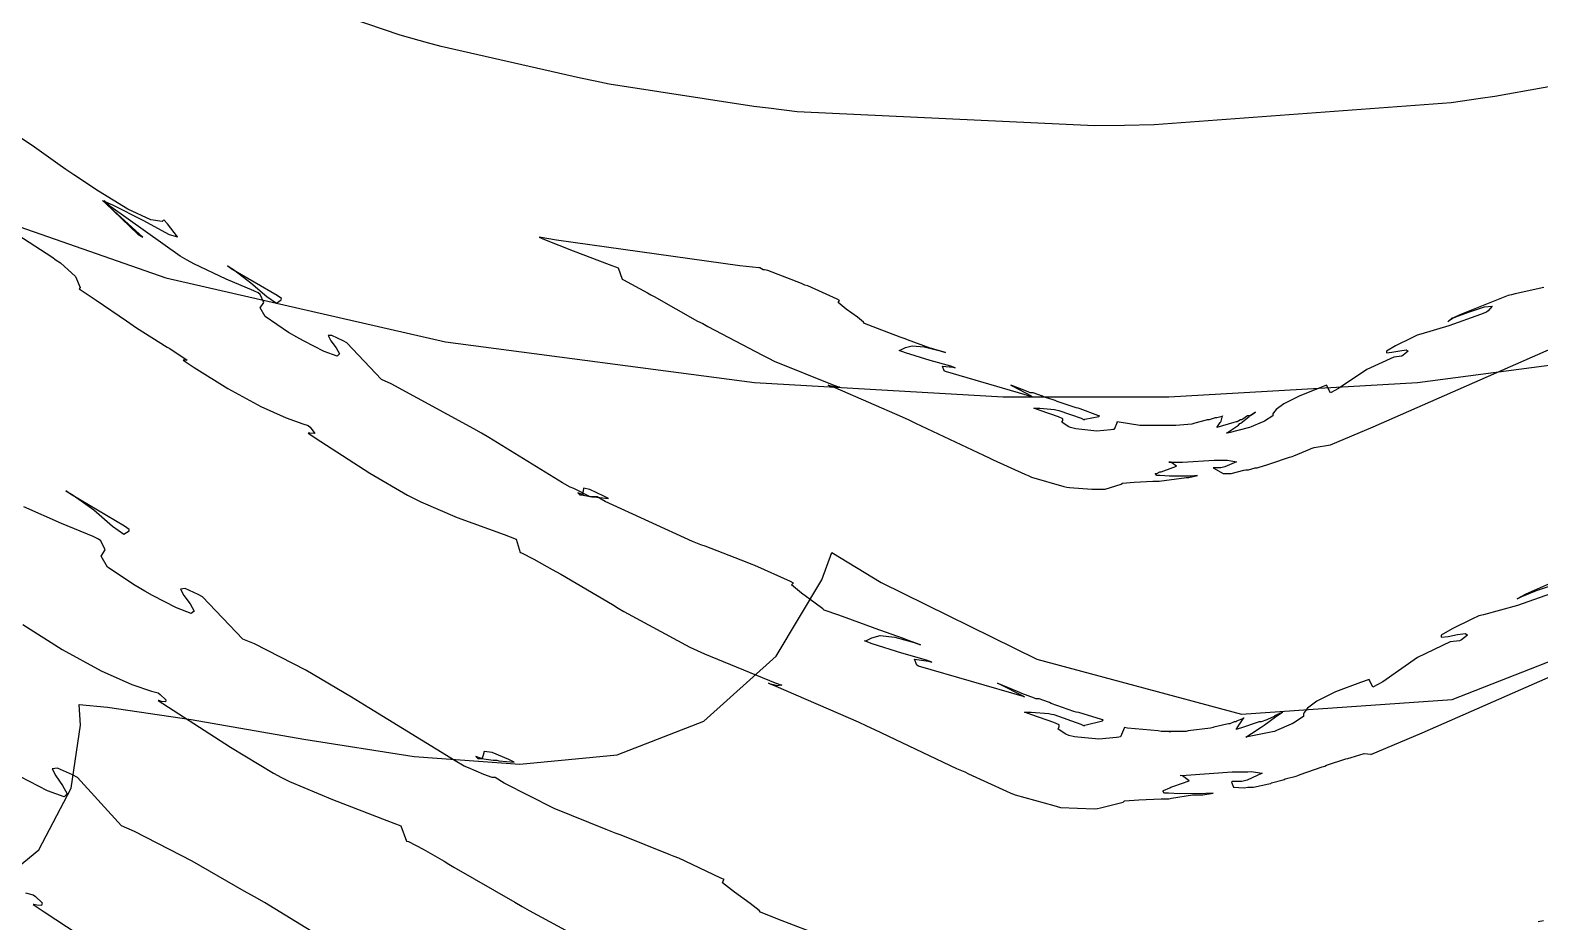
# Model space of a CAD drawing. Extents: x 85 to 270, y 27 to 328.
# Drawn here: x 156.83 to 184.49, y 103.26 to 119.61 of the extents above; entities that cross this region are included whole.
import ezdxf

# ---------------------------------------------------------------- set-up
doc = ezdxf.new("R2010")
doc.units = 0
doc.header["$MEASUREMENT"] = 0

msp = doc.modelspace()

# ---------------------------------------------------------------- linework, layer by layer
at = {"color": 7}
for points in [[(154.85, 116.629), (159.315, 115.07), (164.439, 113.892), (170.1, 113.149), (174.657, 112.889), (176.177, 112.889), (177.695, 112.889), (182.252, 113.149), (187.913, 113.892), (193.037, 115.07), (197.502, 116.629), (201.185, 118.518), (203.968, 120.688)], [(189.406, 119.654), (186.848, 118.984), (186.583, 118.922), (186.327, 118.87), (183.673, 118.393), (183.408, 118.357), (182.87, 118.278), (177.429, 117.873), (176.882, 117.864), (176.335, 117.855), (170.885, 118.11), (170.356, 118.181), (170.091, 118.208), (167.436, 118.622), (167.181, 118.674), (166.916, 118.728), (164.358, 119.309), (164.112, 119.379), (163.609, 119.521), (161.201, 120.341)]]:
    msp.add_lwpolyline(points, dxfattribs=at)
at = {"color": 32}
for points in [[(184.793, 109.309), (184.084, 109.062), (183.462, 108.886), (183.374, 108.868), (183.251, 108.811), (182.891, 108.634), (182.688, 108.514), (182.688, 108.478), (182.813, 108.493), (182.987, 108.526), (183.13, 108.545), (183.168, 108.518), (183.06, 108.432), (183.021, 108.409), (182.853, 108.392), (182.252, 108.106), (181.618, 107.659), (181.434, 107.561), (181.364, 107.703), (181.209, 107.651), (180.753, 107.476), (180.406, 107.307), (180.236, 107.178), (180.177, 107.098), (180.163, 107.068), (180.163, 107.024), (179.987, 106.91), (179.953, 106.892), (179.935, 106.884), (179.669, 106.769), (179.634, 106.751), (179.598, 106.743), (179.166, 106.655), (179.105, 106.645), (179.105, 106.645), (179.21, 106.711), (179.388, 106.83), (179.423, 106.856), (179.44, 106.866), (179.652, 107.016), (179.67, 107.032), (179.687, 107.042), (179.776, 107.104), (179.776, 107.104), (179.776, 107.104), (179.651, 107.042), (179.634, 107.032), (179.625, 107.024), (179.502, 106.972), (179.494, 106.962), (179.494, 106.962), (179.386, 106.928), (179.352, 106.928), (179.298, 106.91), (179.061, 106.83), (178.929, 106.785), (178.929, 106.785), (178.929, 106.785), (178.989, 106.884), (178.999, 106.892), (179.007, 106.91), (179.071, 106.998), (179.071, 106.998), (179.061, 106.989), (178.937, 106.937), (178.929, 106.928), (178.893, 106.928), (178.814, 106.892), (178.788, 106.892), (178.761, 106.884), (178.522, 106.831), (178.506, 106.821), (178.461, 106.813), (178.047, 106.761), (178.012, 106.751), (177.95, 106.751), (177.81, 106.751), (177.764, 106.751), (177.694, 106.751), (177.694, 106.751), (177.73, 106.751), (177.73, 106.751), (177.694, 106.751), (177.658, 106.751), (177.58, 106.751), (177.553, 106.751), (177.499, 106.761), (176.935, 106.813), (176.882, 106.821), (176.883, 106.82), (176.81, 106.652), (176.778, 106.645), (176.734, 106.637), (176.411, 106.611), (175.964, 106.653), (175.86, 106.679), (175.808, 106.699), (175.665, 106.795), (175.683, 106.841), (175.683, 106.856), (175.683, 106.871), (175.589, 106.914), (175.183, 107.057), (175.048, 107.104), (175.171, 107.104), (175.499, 107.078), (175.543, 107.068), (175.587, 107.06), (176.08, 106.884), (176.142, 106.856), (176.159, 106.866), (176.477, 106.945), (176.495, 106.962), (176.459, 106.972), (176.044, 107.096), (176, 107.104), (175.956, 107.114), (175.542, 107.262), (175.507, 107.28), (175.489, 107.29), (175.317, 107.351), (175.26, 107.351), (175.233, 107.36), (175.004, 107.448), (174.978, 107.457), (174.934, 107.474), (174.581, 107.625), (174.555, 107.633), (174.599, 107.615), (175.02, 107.403), (175.048, 107.385), (173.108, 107.95), (173.079, 107.968), (173.032, 108.078), (173.293, 108.038), (173.354, 108.02), (173.257, 108.056), (172.803, 108.188), (172.26, 108.356), (172.12, 108.409), (172.154, 108.421), (172.255, 108.468), (172.406, 108.507), (172.671, 108.479), (173.027, 108.379), (173.144, 108.339), (173.144, 108.339), (172.905, 108.427), (172.861, 108.443), (172.817, 108.461), (172.314, 108.639), (172.262, 108.656), (172.146, 108.7), (171.649, 108.88), (171.38, 108.972), (171.38, 108.972), (171.352, 109), (171.212, 109.105), (170.965, 109.287), (170.783, 109.436), (170.809, 109.469), (170.815, 109.467), (170.761, 109.503), (170.109, 109.794), (170.039, 109.82), (169.967, 109.848), (169.2, 110.147), (169.121, 110.173), (168.963, 110.235), (167.366, 110.967), (167.217, 111.055), (167.092, 111.055), (166.794, 111.205), (166.723, 111.231), (166.581, 111.311), (165.232, 112.141), (165.1, 112.219), (164.958, 112.299), (163.442, 113.127), (163.266, 113.206), (162.631, 113.877), (162.565, 113.914), (162.359, 114.014), (162.287, 114.008), (162.34, 113.914), (162.436, 113.785), (162.498, 113.675), (162.451, 113.634), (162.214, 113.72), (161.835, 113.914), (161.713, 113.983), (161.563, 114.069), (161.135, 114.358), (161.042, 114.52), (161.107, 114.618), (161.042, 114.762), (161.007, 114.793), (160.927, 114.829), (160.42, 115.042), (159.825, 115.324), (159.702, 115.394), (159.578, 115.465), (158.308, 116.373), (158.185, 116.487), (158.211, 116.435), (158.802, 115.871), (158.89, 115.817), (158.89, 115.817), (158.151, 116.487), (158.339, 116.406), (158.892, 116.125), (159.375, 115.861), (159.529, 115.823), (159.345, 116.061), (159.279, 116.134), (159.247, 116.104), (159.037, 116.13), (158.616, 116.328), (158.078, 116.66), (157.628, 116.955), (157.479, 117.052), (157.336, 117.157), (156.906, 117.464), (156.385, 117.811)], [(156.183, 116.126), (157.223, 115.456), (157.303, 115.394), (157.382, 115.342), (157.66, 115.09), (157.744, 114.891), (157.728, 114.865), (157.728, 114.865), (158.035, 114.662), (158.59, 114.282), (158.714, 114.194), (158.776, 114.15), (159.341, 113.798), (159.385, 113.771), (159.429, 113.745), (159.61, 113.626), (159.702, 113.558), (159.702, 113.558), (159.632, 113.558), (159.833, 113.425), (160.45, 113.041), (161.055, 112.708), (161.521, 112.503), (161.823, 112.394), (161.925, 112.36), (161.961, 112.332), (162.044, 112.211), (161.954, 112.219), (161.925, 112.219), (162.154, 112.069), (163.054, 111.487), (163.741, 111.081), (163.865, 111.019), (163.988, 110.958), (164.653, 110.676), (165.515, 110.359), (165.735, 110.279), (165.806, 110.031), (165.832, 110.023), (166.061, 109.908), (166.395, 109.722), (166.475, 109.678), (166.554, 109.634), (167.499, 109.08), (167.605, 109.008), (167.71, 108.948), (168.918, 108.295), (169.051, 108.233), (169.183, 108.172), (170.48, 107.641), (170.604, 107.597), (170.586, 107.597), (170.532, 107.589), (170.397, 107.617), (170.356, 107.633), (170.496, 107.581), (172.005, 106.928), (172.156, 106.856), (172.304, 106.785), (173.805, 106.072), (173.955, 106.01), (174.026, 105.975), (174.721, 105.657), (174.801, 105.621), (174.88, 105.587), (175.586, 105.392), (175.647, 105.374), (175.709, 105.358), (176.335, 105.332), (176.389, 105.34), (176.441, 105.35), (176.856, 105.454), (176.882, 105.481), (176.882, 105.481), (177.143, 105.499), (177.556, 105.517), (177.694, 105.517), (177.746, 105.526), (178.131, 105.587), (178.259, 105.587), (178.32, 105.587), (178.506, 105.621), (178.506, 105.621), (178.373, 105.613), (177.892, 105.609), (177.69, 105.621), (177.624, 105.621), (177.614, 105.621), (177.588, 105.657), (177.588, 105.657), (177.596, 105.666), (177.712, 105.719), (177.73, 105.727), (177.79, 105.745), (178.069, 105.847), (177.947, 105.937), (177.906, 105.94), (178.011, 105.949), (178.858, 106.01), (179.141, 106.01), (179.204, 106.018), (179.404, 105.988), (179.13, 105.859), (179.035, 105.833), (178.858, 105.833), (178.847, 105.818), (178.881, 105.729), (179.079, 105.719), (179.141, 105.727), (179.246, 105.727), (179.528, 105.789), (179.564, 105.797), (179.58, 105.807), (179.792, 105.861), (179.81, 105.869), (179.827, 105.879), (180.031, 105.931), (180.057, 105.94), (180.101, 105.958), (180.508, 106.099), (180.552, 106.116), (180.586, 106.134), (180.939, 106.248), (180.975, 106.256), (181.036, 106.274), (181.278, 106.346), (181.398, 106.332), (181.398, 106.327), (182.341, 106.723), (186.954, 108.752)], [(184.565, 114.891), (184.044, 114.777), (183.974, 114.759), (183.912, 114.742), (183.03, 114.39), (182.915, 114.336), (182.987, 114.365), (183.206, 114.447), (183.479, 114.534), (183.619, 114.549), (183.545, 114.463), (183.515, 114.44), (183.408, 114.396), (182.826, 114.19), (182.316, 114.035), (182.246, 114.017), (182.146, 113.971), (181.85, 113.823), (181.685, 113.725), (181.683, 113.695), (181.785, 113.706), (181.927, 113.732), (182.046, 113.746), (182.079, 113.721), (181.993, 113.649), (181.963, 113.63), (181.821, 113.612), (181.322, 113.388), (180.807, 113.039), (180.658, 112.959), (180.586, 113.101), (180.46, 113.054), (180.085, 112.9), (179.801, 112.757), (179.664, 112.655), (179.614, 112.594), (179.6, 112.572), (179.6, 112.538), (179.45, 112.44), (179.423, 112.43), (179.405, 112.422), (179.202, 112.334), (179.175, 112.324), (179.149, 112.316), (178.796, 112.229), (178.752, 112.219), (178.752, 112.219), (178.973, 112.369), (178.999, 112.396), (179.017, 112.405), (179.166, 112.528), (179.175, 112.536), (179.193, 112.546), (179.281, 112.606), (179.281, 112.606), (179.281, 112.606), (179.193, 112.546), (179.175, 112.536), (179.139, 112.536), (179.051, 112.475), (179.035, 112.466), (179.007, 112.466), (178.948, 112.43), (178.929, 112.43), (178.884, 112.413), (178.576, 112.324), (178.576, 112.324), (178.576, 112.324), (178.636, 112.413), (178.646, 112.43), (178.654, 112.44), (178.682, 112.536), (178.682, 112.536), (178.672, 112.528), (178.573, 112.5), (178.542, 112.5), (178.542, 112.5), (178.434, 112.466), (178.399, 112.466), (178.381, 112.457), (178.169, 112.405), (178.153, 112.396), (178.117, 112.387), (177.826, 112.36), (177.73, 112.36), (177.676, 112.36), (177.556, 112.36), (177.517, 112.36), (177.447, 112.36), (177.447, 112.36), (177.341, 112.36), (177.307, 112.36), (177.165, 112.36), (176.786, 112.422), (176.742, 112.43), (176.75, 112.422), (176.691, 112.29), (176.671, 112.29), (176.635, 112.281), (176.375, 112.255), (175.992, 112.298), (175.896, 112.324), (175.852, 112.343), (175.732, 112.422), (175.754, 112.455), (175.754, 112.466), (175.754, 112.48), (175.674, 112.518), (175.336, 112.637), (175.224, 112.677), (175.329, 112.677), (175.603, 112.652), (175.647, 112.642), (175.682, 112.634), (176.088, 112.493), (176.142, 112.466), (176.159, 112.475), (176.415, 112.528), (176.425, 112.536), (176.397, 112.546), (176.071, 112.668), (176.036, 112.677), (176, 112.686), (175.647, 112.802), (175.613, 112.819), (175.595, 112.828), (175.417, 112.881), (175.401, 112.889), (175.383, 112.898), (175.211, 112.959), (175.154, 112.959), (175.118, 112.977), (174.818, 113.093), (174.801, 113.101), (174.836, 113.083), (175.172, 112.907), (175.19, 112.889), (173.603, 113.348), (173.58, 113.363), (173.545, 113.45), (173.735, 113.428), (173.779, 113.418), (173.699, 113.446), (173.319, 113.55), (172.869, 113.691), (172.755, 113.735), (172.782, 113.748), (172.867, 113.79), (172.992, 113.824), (173.211, 113.805), (173.506, 113.731), (173.603, 113.701), (173.603, 113.701), (173.389, 113.763), (173.354, 113.771), (173.319, 113.78), (172.905, 113.931), (172.861, 113.947), (172.773, 113.983), (172.358, 114.142), (172.12, 114.23), (172.12, 114.23), (172.102, 114.257), (171.987, 114.347), (171.785, 114.496), (171.633, 114.617), (171.657, 114.654), (171.662, 114.653), (171.618, 114.68), (171.079, 114.919), (171.027, 114.935), (170.965, 114.963), (170.346, 115.2), (170.285, 115.218), (170.258, 115.218), (170.199, 115.252), (170.179, 115.252), (169.835, 115.288), (166.475, 115.757), (166.158, 115.817), (166.255, 115.773), (166.776, 115.562), (167.437, 115.314), (167.605, 115.252), (167.676, 115.042), (167.702, 115.033), (168.143, 114.795), (168.205, 114.759), (168.265, 114.724), (169.059, 114.274), (169.157, 114.23), (169.245, 114.177), (170.25, 113.648), (170.356, 113.594), (170.462, 113.542), (171.556, 113.101), (171.662, 113.065), (171.608, 113.065), (171.485, 113.085), (171.45, 113.101), (171.573, 113.057), (172.807, 112.52), (172.931, 112.466), (173.054, 112.405), (174.298, 111.814), (174.413, 111.76), (174.475, 111.734), (175.056, 111.47), (175.118, 111.442), (175.18, 111.416), (175.77, 111.241), (175.824, 111.231), (175.876, 111.223), (176.287, 111.195), (176.425, 111.195), (176.529, 111.195), (176.82, 111.285), (176.848, 111.301), (176.848, 111.301), (177.063, 111.319), (177.403, 111.337), (177.517, 111.337), (177.562, 111.347), (177.976, 111.399), (178.012, 111.408), (178.065, 111.408), (178.223, 111.442), (178.223, 111.442), (178.107, 111.434), (177.706, 111.429), (177.538, 111.442), (177.483, 111.442), (177.473, 111.442), (177.447, 111.478), (177.447, 111.478), (177.473, 111.478), (177.533, 111.514), (177.553, 111.514), (177.606, 111.531), (177.835, 111.616), (177.73, 111.687), (177.694, 111.69), (177.949, 111.69), (178.525, 111.724), (178.718, 111.724), (178.772, 111.724), (178.933, 111.694), (178.719, 111.603), (178.646, 111.584), (178.506, 111.584), (178.506, 111.584), (178.69, 111.478), (178.752, 111.478), (178.84, 111.478), (179.069, 111.54), (179.105, 111.548), (179.157, 111.548), (179.277, 111.584), (179.317, 111.584), (179.334, 111.593), (179.51, 111.646), (179.528, 111.654), (179.562, 111.664), (179.909, 111.778), (179.953, 111.795), (179.987, 111.804), (180.278, 111.928), (180.305, 111.937), (180.358, 111.955), (180.658, 112.007), (180.658, 112.007), (181.442, 112.334), (185.265, 114.019)], [(171.105, 103.091), (170.528, 103.307), (170.215, 103.434), (170.215, 103.434), (170.188, 103.47), (170.025, 103.594), (169.734, 103.801), (169.515, 103.976), (169.54, 104.035), (169.546, 104.033), (169.474, 104.069), (168.716, 104.424), (168.628, 104.458), (168.54, 104.494), (167.658, 104.847), (167.569, 104.881), (167.384, 104.953), (166.431, 105.34), (165.513, 105.799), (165.347, 105.904), (165.296, 105.904), (165.143, 105.958), (164.862, 106.081), (164.783, 106.116), (164.615, 106.214), (163.036, 107.184), (162.877, 107.28), (162.717, 107.378), (161.879, 107.876), (160.937, 108.355), (160.726, 108.443), (159.985, 109.221), (159.907, 109.263), (159.668, 109.371), (159.585, 109.357), (159.646, 109.243), (159.759, 109.088), (159.834, 108.959), (159.781, 108.913), (159.508, 109.015), (159.068, 109.244), (158.926, 109.325), (158.75, 109.425), (158.247, 109.762), (158.131, 109.962), (158.201, 110.08), (158.122, 110.244), (158.08, 110.279), (157.982, 110.323), (157.4, 110.561), (156.712, 110.87)], [(156.013, 103.783), (156.989, 104.577), (157.579, 105.713), (157.747, 106.866), (157.728, 107.244), (158.242, 107.198), (159.777, 106.972), (161.841, 106.609), (163.867, 106.292), (165.8, 106.152), (167.586, 106.323), (169.171, 106.937), (170.501, 108.129), (171.336, 109.53), (171.52, 110.031), (172.422, 109.481), (175.279, 108.074), (179.025, 107.069), (182.891, 107.334), (186.068, 108.583)], [(184.904, 109.564), (184.238, 109.265), (184.08, 109.185), (184.165, 109.227), (184.434, 109.336), (184.834, 109.472)], [(156.693, 108.711), (157.416, 108.256), (158.131, 107.859), (158.688, 107.614), (159.051, 107.491), (159.173, 107.457), (159.209, 107.429), (159.312, 107.33), (159.305, 107.293), (159.232, 107.302), (159.187, 107.315), (159.173, 107.315), (159.446, 107.138), (160.5, 106.464), (161.29, 105.984), (161.432, 105.904), (161.58, 105.833), (162.366, 105.503), (163.362, 105.12), (163.619, 105.022), (163.725, 104.739), (163.759, 104.731), (164.032, 104.594), (164.412, 104.37), (164.501, 104.316), (164.589, 104.264), (165.709, 103.62), (165.842, 103.54), (165.974, 103.47), (167.384, 102.702)], [(162.903, 102.518), (161.122, 103.612), (160.937, 103.717), (160.751, 103.823), (159.799, 104.37), (158.74, 104.917), (158.503, 105.022), (157.692, 105.904), (157.603, 105.952), (157.328, 106.079), (157.231, 106.065), (157.296, 105.935), (157.423, 105.759), (157.507, 105.607), (157.448, 105.552), (157.145, 105.663), (156.653, 105.919)], [(156.744, 103.794), (156.88, 103.753), (156.924, 103.721), (157.048, 103.607), (157.038, 103.56), (156.949, 103.565), (156.897, 103.576), (156.88, 103.576), (157.085, 103.441), (157.708, 103.036)], [(184.563, 103.276), (184.467, 103.258)]]:
    msp.add_lwpolyline(points, dxfattribs=at)
for points in [[(161.432, 114.689), (161.352, 114.742), (160.514, 115.236), (160.444, 115.288), (160.554, 115.219), (160.869, 114.977), (161.162, 114.724), (161.341, 114.604), (161.425, 114.664), (161.432, 114.689)], [(182.915, 114.336), (182.906, 114.328), (182.818, 114.274), (182.809, 114.264), (182.818, 114.274), (182.891, 114.336), (182.915, 114.336)], [(158.644, 110.455), (158.556, 110.517), (157.567, 111.099), (157.479, 111.161), (157.613, 111.085), (157.993, 110.813), (158.339, 110.517), (158.546, 110.367), (158.639, 110.43), (158.644, 110.455)], [(166.864, 111.125), (166.9, 111.089), (166.916, 111.089), (166.956, 111.089), (166.97, 111.089), (166.864, 111.125)], [(166.934, 111.089), (166.934, 111.089), (167.119, 111.055), (167.181, 111.055), (167.215, 111.046), (167.429, 111.019), (167.429, 111.019), (167.343, 111.064), (167.083, 111.19), (166.969, 111.213), (166.962, 111.158), (166.946, 111.097), (166.934, 111.089)], [(164.994, 106.292), (165.03, 106.256), (165.046, 106.256), (165.086, 106.256), (165.1, 106.256), (164.994, 106.292)], [(165.1, 106.256), (165.1, 106.256), (165.311, 106.222), (165.383, 106.222), (165.417, 106.214), (165.699, 106.186), (165.699, 106.186), (165.6, 106.236), (165.293, 106.367), (165.148, 106.38), (165.129, 106.316), (165.11, 106.261), (165.1, 106.256)]]:
    msp.add_lwpolyline(points, close=True, dxfattribs=at)

doc.saveas('drawing.dxf')
